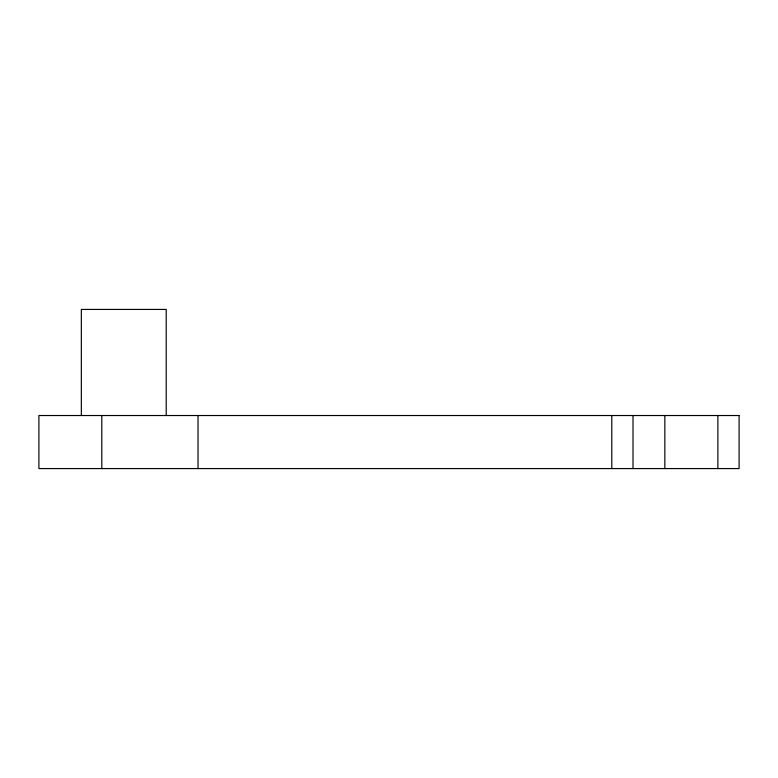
<?xml version="1.0" encoding="UTF-8"?>
<svg xmlns="http://www.w3.org/2000/svg" width="778" height="778" viewBox="0 0 778 778"><rect width="100%" height="100%" fill="white"/><g stroke="black" fill="none" stroke-linecap="round" stroke-linejoin="round"><path stroke-width="1.17" d="M717.88 415.52L717.88 468.57M664.84 415.52L664.84 468.57M633.01 415.52L633.01 468.57M611.79 415.52L611.79 468.57M198.04 415.52L198.04 468.57M166.21 415.52L166.21 309.43L81.34 309.43L81.34 415.52M101.801 415.52L101.801 468.57M739.1 415.52L38.9 415.52L38.9 468.57L739.1 468.57L739.1 415.52"/></g></svg>
